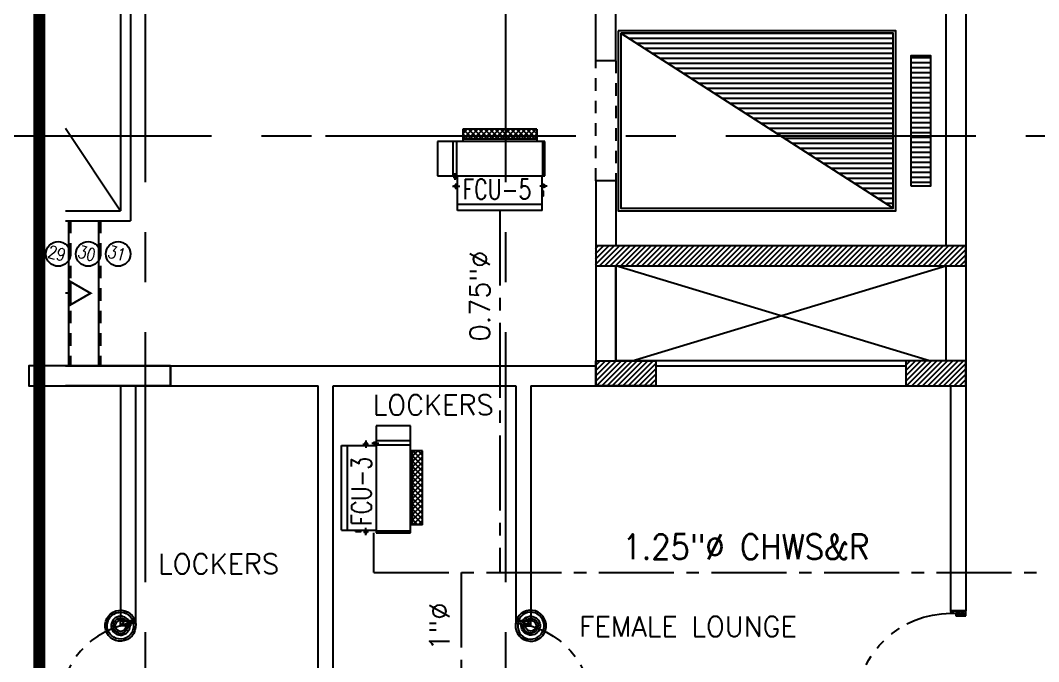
# Model space of a CAD drawing. Extents: x 417866029 to 417866302, y 43498045 to 43498122.
# Drawn here: x 417866034.15 to 417866044.33, y 43498067.71 to 43498074.12 of the extents above; entities that cross this region are included whole.
import ezdxf
from ezdxf.enums import TextEntityAlignment as Align

# ---------------------------------------------------------------- set-up
doc = ezdxf.new("R2010")
doc.units = 0
doc.header["$MEASUREMENT"] = 0
for name, pattern in [('CENTER2', [1.125, 0.75, -0.125, 0.125, -0.125]), ('CENTERX2', [4, 2.5, -0.5, 0.5, -0.5]), ('HIDDEN', [0.375, 0.25, -0.125]), ('HIDDEN2', [0.1875, 0.125, -0.0625])]:
    doc.linetypes.add(name, pattern=pattern)
doc.layers.get('0').update_dxf_attribs({"linetype": 'CONTINUOUS'})
for name, color, linetype in [('A_COUNTER', 11, 'CONTINUOUS'), ('AC-CH', 6, 'CENTER2'), ('AC-CHT', 2, 'CONTINUOUS'), ('AXES', 11, 'CENTERX2'), ('COL', 11, 'CONTINUOUS'), ('DOOR', 11, 'CONTINUOUS'), ('ELEV', 2, 'CONTINUOUS'), ('FCU', 6, 'CONTINUOUS'), ('HAT', 11, 'CONTINUOUS'), ('HIDDEN', 11, 'HIDDEN2'), ('LIFTS', 11, 'CONTINUOUS'), ('RM-NAME', 11, 'CONTINUOUS'), ('SHAFT', 11, 'CONTINUOUS'), ('STR', 11, 'CONTINUOUS'), ('TEXTN', 2, 'CONTINUOUS'), ('WALL', 11, 'CONTINUOUS')]:
    doc.layers.add(name, color=color, linetype=linetype)
doc.styles.add('KHRS2', font='ROMANS.shx', dxfattribs={"height": 200})
doc.styles.add('ROMANS', font='ROMANS.shx', dxfattribs={"width": 0.6})

# ---------------------------------------------------------------- blocks, each defined once
blk = doc.blocks.new('*X30')
at = {"color": 0}
for p, q in [((503898.8980285886, 131750), (506611.9327893695, 131750)), ((503976.7551405845, 131700), (506611.9327893695, 131700)), ((504054.6122525804, 131650), (506611.9327893695, 131650)), ((504132.4693645762, 131600), (506611.9327893695, 131600)), ((504210.3264765721, 131550), (506611.9327893695, 131550)), ((504288.183588568, 131500), (506611.9327893695, 131500)), ((504366.0407005639, 131450), (506611.9327893695, 131450)), ((504443.8978125597, 131400), (506611.9327893695, 131400)), ((504521.7549245557, 131350), (506611.9327893695, 131350)), ((504599.6120365515, 131300), (506611.9327893695, 131300)), ((504677.4691485474, 131250), (506611.9327893695, 131250)), ((504755.3262605433, 131200), (506611.9327893695, 131200)), ((504833.1833725392, 131150), (506611.9327893695, 131150)), ((504911.040484535, 131100), (506611.9327893695, 131100)), ((504988.8975965309, 131050), (506611.9327893695, 131050)), ((505066.7547085268, 131000), (506611.9327893695, 131000)), ((505144.6118205227, 130950), (506611.9327893695, 130950)), ((505222.4689325186, 130900), (506611.9327893695, 130900)), ((505300.3260445144, 130850), (506611.9327893695, 130850)), ((505378.1831565103, 130800), (506611.9327893695, 130800)), ((505456.0402685062, 130750), (506611.9327893695, 130750)), ((505533.8973805021, 130700), (506611.9327893695, 130700)), ((505611.7544924979, 130650), (506611.9327893695, 130650)), ((505689.6116044939, 130600), (506611.9327893695, 130600)), ((505767.4687164897, 130550), (506611.9327893695, 130550)), ((505845.3258284856, 130500), (506611.9327893695, 130500)), ((505923.1829404815, 130450), (506611.9327893695, 130450)), ((506001.0400524774, 130400), (506611.9327893695, 130400)), ((506078.8971644733, 130350), (506611.9327893695, 130350)), ((506156.7542764691, 130300), (506611.9327893695, 130300)), ((506234.611388465, 130250), (506611.9327893695, 130250)), ((506312.4685004609, 130200), (506611.9327893695, 130200)), ((506390.3256124568, 130150), (506611.9327893695, 130150)), ((506468.1827244526, 130100), (506611.9327893695, 130100)), ((506546.0398364485, 130050), (506611.9327893695, 130050))]:
    blk.add_line(p, q, dxfattribs=at)
blk = doc.blocks.new('*X29')
at = {"color": 0}
for p, q in [((140176.4757005259, 227700), (140376.4757005259, 227700)), ((140176.4757005259, 227650), (140376.4757005259, 227650)), ((140176.4757005259, 227600), (140376.4757005259, 227600)), ((140176.4757005259, 227550), (140376.4757005259, 227550)), ((140176.4757005259, 227500), (140376.4757005259, 227500)), ((140176.4757005259, 227450), (140376.4757005259, 227450)), ((140176.4757005259, 227400), (140376.4757005259, 227400)), ((140176.4757005259, 227350), (140376.4757005259, 227350)), ((140176.4757005259, 227300), (140376.4757005259, 227300)), ((140176.4757005259, 227250), (140376.4757005259, 227250)), ((140176.4757005259, 227200), (140376.4757005259, 227200)), ((140176.4757005259, 227150), (140376.4757005259, 227150)), ((140176.4757005259, 227100), (140376.4757005259, 227100)), ((140176.4757005259, 227050), (140376.4757005259, 227050)), ((140176.4757005259, 227000), (140376.4757005259, 227000)), ((140176.4757005259, 226950), (140376.4757005259, 226950)), ((140176.4757005259, 226900), (140376.4757005259, 226900)), ((140176.4757005259, 226850), (140376.4757005259, 226850)), ((140176.4757005259, 226800), (140376.4757005259, 226800)), ((140176.4757005259, 226750), (140376.4757005259, 226750)), ((140176.4757005259, 226700), (140376.4757005259, 226700)), ((140176.4757005259, 226650), (140376.4757005259, 226650)), ((140176.4757005259, 226600), (140376.4757005259, 226600)), ((140176.4757005259, 226550), (140376.4757005259, 226550)), ((140176.4757005259, 226500), (140376.4757005259, 226500)), ((140176.4757005259, 226450), (140376.4757005259, 226450))]:
    blk.add_line(p, q, dxfattribs=at)
blk = doc.blocks.new('DOOR90')
at = {"layer": 'DOOR', "color": 7, "linetype": 'ByBlock'}
for p, q in [((-150, 0), (0, 0)), ((-150, 0), (-150, -25)), ((0, -50), (-113.7099299924448, 0)), ((0, -50), (-40.1457343158545, 0)), ((0, -50), (0, 0)), ((-1000, -25), (-1050, -25)), ((-1050, -75), (-1050, -25)), ((-1050, -25), (-1050, -75)), ((-1000, -75), (-1050, -74.99999999947613)), ((-1000, -41.9999999999709), (-1020, -41.9999999999709)), ((-1020, -42), (-1020, -58)), ((-1000, -58), (-1020, -58)), ((-1000, -25), (-1000, -41.9999999999709)), ((-1000, -58), (-1000, -75)), ((-877.6424572214019, -17.79999999995925), (-967.6424572214019, -17.79999999995925)), ((-967.6424572214019, -25), (-967.6424572214019, -17.79999999995925)), ((-967.6424572214019, -75), (-967.6424572214019, -82.20000000004075)), ((-877.6424572214019, -82.20000000004075), (-967.6424572214019, -82.20000000004075)), ((-955.0424572214251, -8.799999999959255), (-890.2424572213786, -8.799999999959255)), ((-955.0424572214251, -17.79999999995925), (-955.0424572214251, -8.799999999959255)), ((-955.0424572214251, -17.79999999995925), (-890.2424572213786, -17.79999999995925)), ((-955.0424572214251, -82.20000000004075), (-890.2424572213786, -82.20000000004075)), ((-955.0424572214251, -82.20000000004075), (-955.0424572214251, -91.20000000004075)), ((-955.0424572214251, -91.20000000004075), (-890.2424572213786, -91.20000000004075)), ((-890.2424572213786, -17.79999999995925), (-890.2424572213786, -8.799999999959255)), ((-890.2424572213786, -82.20000000004075), (-890.2424572213786, -91.20000000004075)), ((-877.6424572214019, -25), (-877.6424572214019, -17.79999999995925)), ((-877.6424572214019, -75), (-877.6424572214019, -82.20000000004075)), ((-200, -25), (-150, -25)), ((-200, -42), (-200, -25)), ((-180, -42), (-200, -42)), ((-200, -58), (-180, -58)), ((-200, -75), (-200, -58)), ((-150, -75), (-200, -75)), ((-180, -58), (-180, -42)), ((-150, -25), (-100, -25)), ((-150, -75), (-150, -25)), ((-100, -25), (-100, -50)), ((0, -50), (-100, -36.64271395650576)), ((-100, -50), (0, -50)), ((-150, -875), (-100, -875)), ((-150, -900), (-150, -875)), ((-150, -900), (0, -900)), ((0, -900), (-150, -900)), ((0, -850), (-113.7099299924448, -900)), ((-100, -875), (-100, -850)), ((0, -850), (-100, -863.3572860434942)), ((-100, -850), (0, -850)), ((0, -850), (-40.1457343158545, -900)), ((0, -850), (0, -900))]:
    blk.add_line(p, q, dxfattribs=at)
at = {"layer": 'DOOR', "linetype": 'ByBlock'}
for p, q in [((-200, -25), (-1000, -25)), ((-200, -42), (-1000, -41.9999999999709)), ((-200, -58), (-1000, -58)), ((-1000, -75), (-200, -75))]:
    blk.add_line(p, q, dxfattribs=at)
at = {"layer": 'DOOR', "color": 7, "linetype": 'ByBlock'}
for centre in [(-922.6424572214019, 23.53094421501737), (-922.6424572214019, -123.5309442149592)]:
    blk.add_circle(centre, 32.39999999998526, dxfattribs=at)
for centre, radius, start, end in [((0, -50), 154.4019578127773, 161.1052885482714, 166.2857707768669), ((0, -50), 94.40195781277725, 148.0181880328085, 180), ((0, -50), 134.4019578127773, 158.159849394549, 169.2800236450682), ((0, -50), 114.4019578127773, 154.0838418822192, 167.37742587102), ((0, -50), 74.40195781277725, 137.7764264185456, 180), ((0, -50), 54.40195781277725, 113.2073828924446, 180), ((0, -50), 34.40195781277725, 90, 180), ((0, -50), 14.40195781277725, 90, 180), ((0, -850), 154.4019578127773, 193.7142292231331, 198.8947114517286), ((0, -850), 134.4019578127773, 190.7199763549318, 201.840150605451), ((0, -850), 94.40195781277725, 180, 211.9818119671915), ((0, -850), 74.40195781277725, 180, 222.2235735814543), ((0, -850), 54.40195781277725, 180, 246.7926171075554), ((0, -850), 34.40195781277725, 180, 270), ((0, -850), 14.40195781277725, 180, 270)]:
    blk.add_arc(centre, radius, start, end, dxfattribs=at)
at = {"layer": 'DOOR', "linetype": 'HIDDEN', "ltscale": 0.5}
blk.add_arc((-222.2222222220153, -49.99999999976717), 828.155208510499, 178.270116378131, 275.0030377036063, dxfattribs=at)
blk = doc.blocks.new('DOOR-10')
at = {"layer": 'DOOR', "color": 0, "linetype": 'ByBlock'}
for p, q in [((-25.69739139656303, 1099.999999999069), (-75.69739139656303, 1099.999999999069)), ((-75.69739139656303, 1099.999999999069), (-25.69739139656303, 1099.999999999069)), ((-75.69739139656303, 1049.999999999069), (-75.69739139603917, 1099.999999999098)), ((-58.69739139656303, 1049.999999999069), (-75.69739139656303, 1049.999999999069)), ((-42.69739139656303, 1069.999999999069), (-58.69739139656303, 1069.999999999069)), ((-58.69739139656303, 1049.999999999069), (-58.69739139656303, 1069.999999999069)), ((-42.69739139656303, 1049.999999999069), (-42.69739139656303, 1069.999999999069)), ((-25.69739139656303, 1049.999999999069), (-42.69739139656303, 1049.999999999069)), ((-25.69739139656303, 1049.999999999069), (-25.69739139656303, 1099.999999999069)), ((-82.89739139663288, 1005.042457220465), (-91.89739139663288, 1005.042457220465)), ((-91.89739139663288, 1005.042457220465), (-91.89739139663288, 940.2424572204764)), ((-82.89739139663288, 940.2424572204764), (-91.89739139663288, 940.2424572204764)), ((-75.69739139656303, 1017.642457220471), (-82.89739139663288, 1017.642457220471)), ((-82.89739139663288, 927.6424572204705), (-82.89739139663288, 1017.642457220471)), ((-82.89739139663288, 1005.042457220465), (-82.89739139663288, 940.2424572204764)), ((-75.69739139656303, 927.6424572204705), (-82.89739139663288, 927.6424572204705)), ((-25.69739139656303, 1017.642457220471), (-18.49739139649319, 1017.642457220471)), ((-25.69739139656303, 927.6424572204705), (-18.49739139649319, 927.6424572204705)), ((-18.49739139649319, 927.6424572204705), (-18.49739139649319, 1017.642457220471)), ((-18.49739139649319, 1005.042457220465), (-9.497391396493185, 1005.042457220465)), ((-18.49739139649319, 1005.042457220465), (-18.49739139649319, 940.2424572204764)), ((-18.49739139649319, 940.2424572204764), (-9.497391396493185, 940.2424572204764)), ((-9.497391396493185, 1005.042457220465), (-9.497391396493185, 940.2424572204764)), ((-1000.697391395341, 0), (-1000.697391395341, 150)), ((-1000.697391395341, 150), (-975.6973913953407, 150)), ((-1000.697391395341, 150), (-1000.697391395341, 0)), ((-975.6973913953407, 150), (-975.6973913953407, 100)), ((-75.69739139534067, 200), (-58.69739139534067, 200)), ((-75.69739139534067, 150), (-75.69739139534067, 200)), ((-75.69739139534067, 150), (-25.69739139534067, 150)), ((-58.69739139534067, 200), (-58.69739139534067, 180)), ((-58.69739139534067, 180), (-42.69739139534067, 180)), ((-42.69739139534067, 200), (-25.69739139534067, 200)), ((-42.69739139534067, 180), (-42.69739139534067, 200)), ((-25.69739139534067, 200), (-25.69739139534067, 150)), ((-0.6973913953406736, 150), (-25.69739139534067, 150)), ((-25.69739139534067, 150), (-25.69739139534067, 100)), ((-950.6973913953407, 0), (-1000.697391395341, 0)), ((-975.6973913953407, 100), (-950.6973913953407, 100)), ((-950.6973913953407, 100), (-950.6973913953407, 0)), ((-50.69739139534067, 100), (-50.69739139534067, 0)), ((-25.69739139534067, 100), (-50.69739139534067, 100)), ((-50.69739139534067, 0), (-0.6973913953406736, 0))]:
    blk.add_line(p, q, dxfattribs=at)
at = {"layer": 'DOOR', "linetype": 'ByBlock'}
for p, q in [((-75.69739139656303, 1049.999999999069), (-75.69739139534067, 200)), ((-58.69739139534067, 200), (-58.69739139656303, 1049.999999999069)), ((-42.69739139534067, 200), (-42.69739139656303, 1049.999999999069)), ((-25.69739139534067, 200), (-25.69739139656303, 1049.999999999069))]:
    blk.add_line(p, q, dxfattribs=at)
at = {"layer": 'DOOR', "color": 9, "linetype": 'ByBlock'}
for p, q in [((-950.6973913953407, 0), (-1000.697391395341, 113.7099299924448)), ((-50.69739139534067, 0), (-0.6973913953406736, 113.7099299924448)), ((-0.6973913953406736, 0), (-0.6973913953406736, 150)), ((-950.6973913953407, 0), (-1000.697391395341, 40.1457343158545)), ((-950.6973913953407, 0), (-964.0546774388058, 100)), ((-50.69739139534067, 0), (-37.34010535187554, 100)), ((-50.69739139534067, 0), (-0.6973913953406736, 40.1457343158545))]:
    blk.add_line(p, q, dxfattribs=at)
at = {"layer": 'DOOR', "color": 0, "linetype": 'ByBlock'}
for centre in [(-124.2283356115222, 972.6424572204705), (22.83355281845434, 972.6424572204705)]:
    blk.add_circle(centre, 32.39999999998526, dxfattribs=at)
at = {"layer": 'DOOR', "linetype": 'HIDDEN', "ltscale": 0.5}
blk.add_arc((-23.39897476031911, 149.138342134087), 952.2988064575108, 93.14815770431052, 179.9481576940245, dxfattribs=at)
at = {"layer": 'DOOR', "color": 9, "linetype": 'ByBlock'}
for centre, radius, start, end in [((-950.6973913953407, 0), 154.4019578127773, 103.7142292212167, 108.8947114515936), ((-950.6973913953407, 0), 134.4019578127773, 100.7199763555959, 111.8401506085482), ((-50.69739139534067, 0), 134.4019578127773, 68.15984939145177, 79.28002364440412), ((-50.69739139534067, 0), 114.4019578127773, 64.0838418833441, 77.3774258719247), ((-50.69739139534067, 0), 154.4019578127773, 71.10528854840643, 76.28577077878333), ((-950.6973913953407, 0), 94.40195781277725, 90, 121.981811965689), ((-950.6973913953407, 0), 74.40195781277725, 90, 132.2235735847074), ((-950.6973913953407, 0), 54.40195781277725, 90, 156.7926171089788), ((-950.6973913953407, 0), 34.40195781277725, 90, 180), ((-950.6973913953407, 0), 14.40195781277725, 90, 180), ((-50.69739139534067, 0), 94.40195781277725, 58.01818803431096, 90), ((-50.69739139534067, 0), 74.40195781277725, 47.7764264152926, 90), ((-50.69739139534067, 0), 54.40195781277725, 23.20738289102122, 90), ((-50.69739139534067, 0), 34.40195781277725, 0, 90), ((-50.69739139534067, 0), 14.40195781277725, 0, 90)]:
    blk.add_arc(centre, radius, start, end, dxfattribs=at)
blk = doc.blocks.new('RM1')
at = {"layer": 'RM-NAME', "style": 'ROMANS'}
for tag, p in [('ROOMNAME1', (0, 323.8095238059759)), ('ROOMNAME2', (0, 0))]:
    blk.add_attdef(tag, text='', height=200, dxfattribs=at).set_placement(p, align=Align.MIDDLE)
blk = doc.blocks.new('*X62')
at = {"color": 0}
for p, q in [((197838.5567844536, 138812.8182249065), (198025.4725333587, 138999.7339738117)), ((197838.5567844536, 138865.8512334955), (197972.4395247698, 138999.7339738117)), ((197838.5567844536, 138918.8842420845), (197919.4065161808, 138999.7339738117)), ((197838.5567844536, 138971.9172506735), (197866.3735075918, 138999.7339738117)), ((197878.5055419477, 138799.7339738117), (198078.5055419477, 138999.7339738117)), ((197931.5385505367, 138799.7339738117), (198131.5385505367, 138999.7339738117)), ((197984.5715591257, 138799.7339738117), (198184.5715591257, 138999.7339738117)), ((198037.6045677147, 138799.7339738117), (198237.6045677147, 138999.7339738117)), ((198090.6375763037, 138799.7339738117), (198290.6375763037, 138999.7339738117)), ((198143.6705848927, 138799.7339738117), (198343.6705848927, 138999.7339738117)), ((198196.7035934817, 138799.7339738117), (198396.7035934817, 138999.7339738117)), ((198249.7366020707, 138799.7339738117), (198449.7366020707, 138999.7339738117)), ((198302.7696106597, 138799.7339738117), (198502.7696106597, 138999.7339738117)), ((198355.8026192487, 138799.7339738117), (198555.8026192487, 138999.7339738117)), ((198408.8356278376, 138799.7339738117), (198608.8356278376, 138999.7339738117)), ((198461.8686364266, 138799.7339738117), (198661.8686364266, 138999.7339738117)), ((198514.9016450156, 138799.7339738117), (198714.9016450156, 138999.7339738117)), ((198567.9346536046, 138799.7339738117), (198767.9346536046, 138999.7339738117)), ((198620.9676621936, 138799.7339738117), (198820.9676621936, 138999.7339738117)), ((198674.0006707826, 138799.7339738117), (198874.0006707826, 138999.7339738117)), ((198727.0336793716, 138799.7339738117), (198927.0336793716, 138999.7339738117)), ((198780.0666879606, 138799.7339738117), (198980.0666879606, 138999.7339738117)), ((198833.0996965496, 138799.7339738117), (199033.0996965496, 138999.7339738117)), ((198886.1327051386, 138799.7339738117), (199086.1327051386, 138999.7339738117)), ((198939.1657137275, 138799.7339738117), (199139.1657137276, 138999.7339738117)), ((198992.1987223165, 138799.7339738117), (199192.1987223165, 138999.7339738117)), ((199045.2317309055, 138799.7339738117), (199245.2317309055, 138999.7339738117)), ((199098.2647394945, 138799.7339738117), (199298.2647394945, 138999.7339738117)), ((199151.2977480835, 138799.7339738117), (199351.2977480835, 138999.7339738117)), ((199204.3307566725, 138799.7339738117), (199404.3307566725, 138999.7339738117)), ((199257.3637652615, 138799.7339738117), (199457.3637652615, 138999.7339738117)), ((199310.3967738505, 138799.7339738117), (199510.3967738505, 138999.7339738117)), ((199363.4297824395, 138799.7339738117), (199563.4297824395, 138999.7339738117)), ((199416.4627910285, 138799.7339738117), (199616.4627910285, 138999.7339738117)), ((199469.4957996175, 138799.7339738117), (199669.4957996175, 138999.7339738117)), ((199522.5288082064, 138799.7339738117), (199722.5288082064, 138999.7339738117)), ((199575.5618167954, 138799.7339738117), (199775.5618167954, 138999.7339738117)), ((199628.5948253844, 138799.7339738117), (199828.5948253844, 138999.7339738117)), ((199681.6278339734, 138799.7339738117), (199881.6278339734, 138999.7339738117)), ((199734.6608425624, 138799.7339738117), (199934.6608425624, 138999.7339738117)), ((199787.6938511514, 138799.7339738117), (199987.6938511514, 138999.7339738117)), ((199840.7268597404, 138799.7339738117), (200040.7268597404, 138999.7339738117)), ((199893.7598683294, 138799.7339738117), (200093.7598683294, 138999.7339738117)), ((199946.7928769184, 138799.7339738117), (200146.7928769184, 138999.7339738117)), ((199999.8258855074, 138799.7339738117), (200199.8258855074, 138999.7339738117)), ((200052.8588940963, 138799.7339738117), (200252.8588940964, 138999.7339738117)), ((200105.8919026853, 138799.7339738117), (200305.8919026853, 138999.7339738117)), ((200158.9249112743, 138799.7339738117), (200358.9249112743, 138999.7339738117)), ((200211.9579198633, 138799.7339738117), (200411.9579198633, 138999.7339738117)), ((200264.9909284523, 138799.7339738117), (200464.9909284523, 138999.7339738117)), ((200318.0239370413, 138799.7339738117), (200518.0239370413, 138999.7339738117)), ((200371.0569456303, 138799.7339738117), (200571.0569456303, 138999.7339738117)), ((200424.0899542193, 138799.7339738117), (200624.0899542193, 138999.7339738117)), ((200477.1229628083, 138799.7339738117), (200677.1229628083, 138999.7339738117)), ((200530.1559713973, 138799.7339738117), (200730.1559713973, 138999.7339738117)), ((200583.1889799863, 138799.7339738117), (200783.1889799863, 138999.7339738117)), ((200636.2219885752, 138799.7339738117), (200836.2219885753, 138999.7339738117)), ((200689.2549971642, 138799.7339738117), (200889.2549971642, 138999.7339738117)), ((200742.2880057532, 138799.7339738117), (200942.2880057532, 138999.7339738117)), ((200795.3210143422, 138799.7339738117), (200995.3210143422, 138999.7339738117)), ((200848.3540229312, 138799.7339738117), (201048.3540229312, 138999.7339738117)), ((200901.3870315202, 138799.7339738117), (201101.3870315202, 138999.7339738117)), ((200954.4200401092, 138799.7339738117), (201154.4200401092, 138999.7339738117)), ((201007.4530486982, 138799.7339738117), (201207.4530486982, 138999.7339738117)), ((201060.4860572872, 138799.7339738117), (201260.4860572872, 138999.7339738117)), ((201113.5190658762, 138799.7339738117), (201313.5190658762, 138999.7339738117)), ((201166.5520744651, 138799.7339738117), (201366.5520744652, 138999.7339738117)), ((201219.5850830541, 138799.7339738117), (201419.5850830542, 138999.7339738117)), ((201272.6180916431, 138799.7339738117), (201472.6180916431, 138999.7339738117)), ((201325.6511002321, 138799.7339738117), (201525.6511002321, 138999.7339738117)), ((201378.6841088211, 138799.7339738117), (201538.5557043094, 138959.6055692999)), ((201431.7171174101, 138799.7339738117), (201538.5557043094, 138906.5725607109)), ((201484.7501259991, 138799.7339738117), (201538.5557043094, 138853.5395521219))]:
    blk.add_line(p, q, dxfattribs=at)
blk = doc.blocks.new('*X36')
at = {"color": 0}
for p, q in [((16890.47746209932, -2466.570672882412), (16943.4517006644, -2413.596434317336)), ((16890.47746209932, -2519.603681471403), (16990.47746209933, -2419.603681471401)), ((16990.47746209933, -2512.466117304769), (16891.6077791119, -2413.596434317336)), ((16990.47746209933, -2459.433108715778), (16944.64078770089, -2413.596434317336)), ((16990.47746209933, -2565.49912589376), (16890.47746209932, -2465.499125893757)), ((16890.47746209932, -2572.636690060394), (16990.47746209933, -2472.636690060392)), ((16990.47746209933, -2618.532134482751), (16890.47746209932, -2518.532134482748)), ((16890.47746209932, -2625.669698649385), (16990.47746209933, -2525.669698649383)), ((16990.47746209933, -2671.565143071742), (16890.47746209932, -2571.565143071739)), ((16890.47746209932, -2678.702707238376), (16990.47746209933, -2578.702707238374)), ((16990.47746209933, -2724.598151660733), (16890.47746209932, -2624.59815166073)), ((16890.47746209932, -2731.735715827367), (16990.47746209933, -2631.735715827365)), ((16990.47746209933, -2777.631160249724), (16890.47746209932, -2677.631160249721)), ((16890.47746209932, -2784.768724416358), (16990.47746209933, -2684.768724416357)), ((16990.47746209933, -2830.664168838715), (16890.47746209932, -2730.664168838713)), ((16890.47746209932, -2837.801733005349), (16990.47746209933, -2737.801733005348)), ((16990.47746209933, -2883.697177427706), (16890.47746209932, -2783.697177427704)), ((16890.47746209932, -2890.83474159434), (16990.47746209933, -2790.834741594339)), ((16990.47746209933, -2936.730186016697), (16890.47746209932, -2836.730186016694)), ((16890.47746209932, -2943.867750183331), (16990.47746209933, -2843.86775018333)), ((16990.47746209933, -2989.763194605689), (16890.47746209932, -2889.763194605686)), ((16890.47746209932, -2996.900758772323), (16990.47746209933, -2896.900758772321)), ((16990.47746209933, -3042.796203194679), (16890.47746209932, -2942.796203194677)), ((16890.47746209932, -3049.933767361314), (16990.47746209933, -2949.933767361312)), ((16990.47746209933, -3095.82921178367), (16890.47746209932, -2995.829211783668)), ((16890.47746209932, -3102.966775950305), (16990.47746209933, -3002.966775950303)), ((16990.47746209933, -3148.862220372662), (16890.47746209932, -3048.862220372659)), ((16943.52866745501, -3154.946434317336), (16890.47746209932, -3101.89522896165)), ((16891.53081232129, -3154.946434317336), (16990.47746209933, -3055.999784539294)), ((16944.56382091028, -3154.946434317336), (16990.47746209933, -3109.032793128285))]:
    blk.add_line(p, q, dxfattribs=at)
blk = doc.blocks.new('WHE06')
at = {"color": 3}
for p, q in [((688.9750000238419, 621.5), (346.0749999880791, 621.5)), ((346.0749999880791, 621.5), (346.0749999880791, 469.1000000014901)), ((688.9750000238419, 469.1000000014901), (688.9750000238419, 621.5)), ((60.32499998807907, -422.25), (60.32499998807907, 422.25)), ((212.2971614003181, 437.25), (269.0589052438736, 437.25)), ((232.1000000238419, 452.25), (232.1000000238419, 422.25)), ((232.1000000238419, 452.25), (252.1000000238419, 452.25)), ((242.1000000238419, 472.1842434704304), (242.1000000238419, 399.4801759719849)), ((252.1000000238419, 452.25), (252.1000000238419, 422.25)), ((304.9940044879913, 447.6499999985099), (373.2827185988426, 447.6499999985099)), ((321.0749999880791, 457.6499999985099), (321.0749999880791, 437.6499999985099)), ((321.0749999880791, 457.6499999985099), (346.0749999880791, 457.6499999985099)), ((321.0749999880791, 437.6499999985099), (346.0749999880791, 437.6499999985099)), ((346.0749999880791, 430.4178223386407), (688.9750000238419, 430.4178223386407)), ((811.1999999880791, 370.6749999970198), (688.9750000238419, 370.6749999970198)), ((711.1999999880791, -370.6749999970198), (711.1999999880791, 370.6749999970198)), ((811.1999999880791, -370.6749999970198), (811.1999999880791, 370.6749999970198)), ((242.1000000238419, -472.1842434704304), (242.1000000238419, -399.4801759719849)), ((811.1999999880791, -370.6749999970198), (688.9750000238419, -370.6749999970198)), ((141.6357128024101, -437.25), (141.6357128024101, -422.25)), ((141.6357128024101, -437.25), (196.5700032711029, -437.25)), ((196.5700032711029, -437.25), (196.5700032711029, -422.25)), ((221.3790392279625, -437.25), (269.0589052438736, -437.25)), ((232.1000000238419, -452.25), (232.1000000238419, -422.25)), ((232.1000000238419, -452.25), (252.1000000238419, -452.25)), ((252.1000000238419, -452.25), (252.1000000238419, -422.25)), ((346.0749999880791, -430.4178223386407), (688.9750000238419, -430.4178223386407))]:
    blk.add_line(p, q, dxfattribs=at)
at = {"color": 6}
for p, q in [((0, -422.25), (0, 422.25)), ((0, 422.25), (346.0749999880791, 422.25)), ((346.0749999880791, 469.1000000014901), (346.0749999880791, -450.8250000029802)), ((688.9750000238419, 469.1000000014901), (346.0749999880791, 469.1000000014901)), ((688.9750000238419, -450.8250000029802), (688.9750000238419, 469.1000000014901)), ((0, -422.25), (346.0749999880791, -422.25)), ((346.0749999880791, -450.8250000029802), (688.9750000238419, -450.8250000029802))]:
    blk.add_line(p, q, dxfattribs=at)
at = {"color": 11}
blk.add_blockref('*X36', (-16179.27746212482, 2784.271434314549), dxfattribs=at)

msp = doc.modelspace()

# ---------------------------------------------------------------- hatches: boundary and pattern name
at = {"layer": 'HAT'}
h = msp.add_hatch(dxfattribs=at)
h.set_pattern_fill('ANSI31', color=256, scale=0.3, style=0)
h.set_pattern_definition([(45, (417865762.5072819, 43498027.57970536), (-0.02651650429449553, 0.02651650429449554), [])])
h.paths.add_polyline_path([(417866040.5034652, 43498070.47071069), (417866040.5034652, 43498070.72071069), (417866039.9034653, 43498070.72071069), (417866039.9034653, 43498070.47071069)])
h = msp.add_hatch(dxfattribs=at)
h.set_pattern_fill('ANSI31', color=256, scale=0.3, style=0)
h.set_pattern_definition([(45, (417865765.6072808, 43498027.57970536), (-0.02651650429449553, 0.02651650429449554), [])])
h.paths.add_polyline_path([(417866043.6034642, 43498070.72071069), (417866043.0034642, 43498070.72071069), (417866043.0034642, 43498070.47071069), (417866043.6034642, 43498070.47071069)])

# ---------------------------------------------------------------- linework, layer by layer
at = {"layer": 'A_COUNTER'}
msp.add_line((417866039.2534642, 43498068.12071069), (417866039.1034642, 43498068.12071069), dxfattribs=at)
at = {"layer": 'AC-CH'}
for p, q in [((417866038.9452145, 43498072.22422035), (417866038.9452145, 43498068.60363912)), ((417866037.6856247, 43498068.60363912), (417866037.6856247, 43498068.9984538)), ((417866037.6856247, 43498068.60363912), (417866045.6853272, 43498068.60363912)), ((417866038.5577754, 43498068.60363912), (417866038.5577754, 43498064.67386539))]:
    msp.add_line(p, q, dxfattribs=at)
at = {"layer": 'AXES'}
for p, q in [((417866035.4034642, 43498044.50641705), (417866035.4034642, 43498121.77705345)), ((417866035.4034642, 43498044.50641705), (417866035.4034642, 43498121.77705345)), ((417866039.0034642, 43498044.50641705), (417866039.0034642, 43498121.77705345)), ((417866039.0034642, 43498044.50641705), (417866039.0034642, 43498121.77705345)), ((417866029.5625525, 43498072.97071069), (417866037.2034642, 43498072.97071069)), ((417866037.2034642, 43498072.97071069), (417866053.4034642, 43498072.97071069))]:
    msp.add_line(p, q, dxfattribs=at)
at = {"layer": 'COL'}
for points in [[(417866039.9034653, 43498071.87071069), (417866039.9034653, 43498071.67071069), (417866043.6034642, 43498071.67071069), (417866043.6034642, 43498071.87071069)], [(417866035.6534642, 43498070.67071069), (417866034.2362839, 43498070.67100453), (417866034.2362839, 43498070.47100454), (417866035.6534642, 43498070.47071069)]]:
    msp.add_lwpolyline(points, close=True, dxfattribs=at)
at = {"layer": 'COL', "color": 2}
for points in [[(417866039.9034653, 43498070.72071069), (417866040.5034652, 43498070.72071069), (417866040.5034652, 43498070.47071069), (417866039.9034653, 43498070.47071069)], [(417866043.6034642, 43498070.72071069), (417866043.0034642, 43498070.72071069), (417866043.0034642, 43498070.47071069), (417866043.6034642, 43498070.47071069)]]:
    msp.add_lwpolyline(points, close=True, dxfattribs=at)
at = {"layer": 'ELEV', "linetype": 'CENTER2', "const_width": 0.12}
msp.add_lwpolyline([(417866034.3413261, 43498049.99444725), (417866034.3413261, 43498113.83270772)], dxfattribs=at)
at = {"layer": 'HIDDEN'}
for p, q in [((417866039.9034653, 43498072.52071069), (417866039.9034653, 43498073.72071069)), ((417866040.1034653, 43498073.72071069), (417866040.1034653, 43498072.52071069))]:
    msp.add_line(p, q, dxfattribs=at)
at = {"layer": 'LIFTS'}
msp.add_line((417866040.1534653, 43498073.99571069), (417866042.8784642, 43498072.24571069), dxfattribs=at)
for points in [[(417866040.1284652, 43498074.02071069), (417866040.1284652, 43498072.22071069), (417866042.9034642, 43498072.22071069), (417866042.9034642, 43498074.02071069)], [(417866040.1534653, 43498073.99571069), (417866040.1534653, 43498072.24571069), (417866042.8784642, 43498072.24571069), (417866042.8784642, 43498073.99571069)], [(417866043.0534642, 43498072.47071069), (417866043.2534642, 43498072.47071069), (417866043.2534642, 43498073.77071069), (417866043.0534642, 43498073.77071069)]]:
    msp.add_lwpolyline(points, close=True, dxfattribs=at)
at = {"layer": 'SHAFT'}
for p, q in [((417866034.6027731, 43498073.04674739), (417866035.1534642, 43498072.22071069)), ((417866043.2384642, 43498070.72071069), (417866040.1034653, 43498071.67071069)), ((417866040.2684652, 43498070.72071069), (417866043.4034642, 43498071.67071069))]:
    msp.add_line(p, q, dxfattribs=at)
at = {"layer": 'STR'}
for p, q in [((417866035.2534642, 43498076.22071069), (417866035.2534642, 43498072.12071069)), ((417866035.1534642, 43498076.12071069), (417866035.1534642, 43498072.22071069)), ((417866034.6027731, 43498072.22071069), (417866035.1534642, 43498072.22071069)), ((417866034.6027731, 43498072.12071069), (417866035.2534642, 43498072.12071069)), ((417866034.6334642, 43498072.12071069), (417866034.6334642, 43498070.67071069)), ((417866034.9334642, 43498072.12071069), (417866034.9334642, 43498070.67071069)), ((417866034.6534642, 43498071.39571069), (417866034.6027731, 43498071.39571068))]:
    msp.add_line(p, q, dxfattribs=at)
at = {"layer": 'STR', "linetype": 'HIDDEN2'}
for p, q in [((417866034.6534642, 43498072.12071069), (417866034.6534642, 43498070.67071069)), ((417866034.9534642, 43498072.12071069), (417866034.9534642, 43498070.67071069))]:
    msp.add_line(p, q, dxfattribs=at)
at = {"layer": 'STR', "const_width": 0.02151219134471617}
msp.add_lwpolyline([(417866034.6534642, 43498071.51118074), (417866034.6534642, 43498071.28024064), (417866034.8534642, 43498071.39571069)], close=True, dxfattribs=at)
at = {"layer": 'STR', "color": 11}
for centre in [(417866034.5296099, 43498071.78874181), (417866034.8296099, 43498071.78874181), (417866035.1296099, 43498071.78874181)]:
    msp.add_circle(centre, 0.1232261724938431, dxfattribs=at)
at = {"layer": 'WALL'}
for p, q in [((417866043.4034642, 43498076.87071069), (417866043.4034642, 43498071.87071069)), ((417866043.6034642, 43498076.87071069), (417866043.6034642, 43498072.53571069)), ((417866039.9034653, 43498073.72071069), (417866039.9034653, 43498075.02071069)), ((417866040.1034653, 43498073.72071069), (417866040.1034653, 43498075.02071069)), ((417866040.1034653, 43498073.72071069), (417866039.9034653, 43498073.72071069)), ((417866043.6034642, 43498073.1107107), (417866043.6034642, 43498068.22071069)), ((417866039.9034653, 43498072.52071069), (417866039.9034653, 43498071.87071069)), ((417866040.1034653, 43498072.52071069), (417866039.9034653, 43498072.52071069)), ((417866040.1034653, 43498072.52071069), (417866040.1034653, 43498071.87071069)), ((417866043.6034642, 43498072.38571069), (417866043.6034642, 43498071.87071069)), ((417866039.9034653, 43498072.37071069), (417866039.9034653, 43498071.87071069)), ((417866039.9034653, 43498071.67071069), (417866039.9034653, 43498070.47071069)), ((417866039.9034653, 43498071.67071069), (417866039.9034653, 43498070.47071069)), ((417866040.1034653, 43498071.67071069), (417866040.1034653, 43498070.72071069)), ((417866043.4034642, 43498071.67071069), (417866043.4034642, 43498070.72071069)), ((417866043.6034642, 43498071.67071069), (417866043.6034642, 43498070.47071069)), ((417866035.6534642, 43498070.67071069), (417866039.9034653, 43498070.67071069)), ((417866040.5034653, 43498070.67071069), (417866043.0034642, 43498070.67071069)), ((417866034.6027731, 43498070.47071069), (417866037.1284642, 43498070.47071069)), ((417866035.1534642, 43498070.47071069), (417866035.1534642, 43498068.12071069)), ((417866035.3034642, 43498070.47071069), (417866035.3034642, 43498068.12071069)), ((417866037.1284642, 43498067.07071069), (417866037.1284642, 43498070.47071069)), ((417866037.2784642, 43498067.07071069), (417866037.2784642, 43498070.47071069)), ((417866037.2784642, 43498070.47071069), (417866039.1034642, 43498070.47071069)), ((417866039.1034642, 43498070.47071069), (417866039.1034642, 43498068.12071069)), ((417866039.2534642, 43498070.47071069), (417866039.2534642, 43498068.12071069)), ((417866039.2534642, 43498070.47071069), (417866043.4534642, 43498070.47071069)), ((417866039.9034653, 43498070.47071069), (417866039.9049979, 43498070.47071069)), ((417866043.4534642, 43498068.22071069), (417866043.4534642, 43498070.47071069)), ((417866043.6034642, 43498068.22071069), (417866043.4534642, 43498068.22071069)), ((417866035.1534642, 43498068.12071069), (417866035.3034642, 43498068.12071069))]:
    msp.add_line(p, q, dxfattribs=at)
at = {"layer": 'WALL', "linetype": 'ByBlock', "ltscale": 0.3}
for points in [[(417866039.9034653, 43498071.67071069), (417866043.6034642, 43498071.67071069), (417866043.6034642, 43498071.87071069), (417866039.9034653, 43498071.87071069)], [(417866040.1034653, 43498071.67071069), (417866043.4034642, 43498071.67071069), (417866043.4034642, 43498070.72071069), (417866040.1034653, 43498070.72071069)]]:
    msp.add_lwpolyline(points, close=True, dxfattribs=at)
msp.add_lwpolyline([(417866034.6027731, 43498070.67071069), (417866035.6534642, 43498070.67071069), (417866035.6534642, 43498070.47071069), (417866034.6027731, 43498070.47071069)], dxfattribs=at)

# ---------------------------------------------------------------- block references
at = {"layer": 'DOOR', "color": 0, "linetype": 'ByBlock', "yscale": 0.001000002026557922, "zscale": 0.001, "rotation": 180}
for p, xscale in [((417866035.1534642, 43498067.22071069), 0.0009999871253967285), ((417866039.2534642, 43498067.22071069), -0.0009999871253967285)]:
    msp.add_blockref('DOOR90', p, dxfattribs=dict(at, xscale=xscale))
at = {"layer": 'DOOR', "color": 0, "linetype": 'ByBlock', "ltscale": 0.3, "xscale": -0.001000002026557922, "yscale": 0.001000002026557922, "zscale": 0.001, "rotation": 90}
msp.add_blockref('DOOR-10', (417866043.6034642, 43498067.2200133), dxfattribs=at)
at = {"layer": 'FCU', "linetype": 'ByBlock', "xscale": 0.001000002026557922, "yscale": 0.001000002026557922, "zscale": 0.001, "rotation": 90}
msp.add_blockref('WHE06', (417866038.9445339, 43498072.2242978), dxfattribs=at)
at = {"layer": 'FCU', "linetype": 'ByBlock', "xscale": 0.0009999871253967285, "yscale": 0.001000002026557922, "zscale": 0.001}
msp.add_blockref('WHE06', (417866037.3618547, 43498069.44927971), dxfattribs=at)
at = {"layer": 'HAT', "xscale": 0.0009999871253967285, "yscale": 0.001000002026557922, "zscale": 0.001}
msp.add_blockref('*X62', (417865842.0649084, 43497932.87097672), dxfattribs=at)
at = {"layer": 'LIFTS', "color": 11, "xscale": 0.0009999871253967285, "yscale": 0.001000002026557922, "zscale": 0.001}
for name, p in [('*X30', (417865536.2665314, 43497942.24571069)), ('*X29', (417865902.8769885, 43497846.0545636))]:
    msp.add_blockref(name, p, dxfattribs=at)
at = {"layer": 'RM-NAME'}
ref = msp.add_blockref('RM1', (417866038.2782378, 43498070.27839819), dxfattribs=dict(at, xscale=0.0009999871253967285, yscale=0.001000002026557922, zscale=0.001))
ref.add_attrib('ROOMNAME2', 'LOCKERS', dxfattribs={"height": 0.2, "style": 'ROMANS'}).set_placement((417866038.2782378, 43498070.27839819), align=Align.MIDDLE)
ref = msp.add_blockref('RM1', (417866036.1334028, 43498068.68829416), dxfattribs=dict(at, xscale=0.0009999871253967285, yscale=0.001000002026557922, zscale=0.001))
ref.add_attrib('ROOMNAME2', 'LOCKERS', dxfattribs={"height": 0.2, "style": 'ROMANS'}).set_placement((417866036.1334028, 43498068.68829416), align=Align.MIDDLE)
ref = msp.add_blockref('RM1', (417866040.825006, 43498068.06369692), dxfattribs=dict(at, xscale=0.0009999871253967285, yscale=0.001000002026557922, zscale=0.001))
ref.add_attrib('ROOMNAME2', 'FEMALE LOUNGE', dxfattribs={"height": 0.2, "style": 'ROMANS'}).set_placement((417866040.825006, 43498068.06369692), align=Align.MIDDLE)

# ---------------------------------------------------------------- texts
at = {"layer": 'AC-CHT', "style": 'KHRS2', "width": 1.000014901353043}
for s, p in [('0.75"%%C', (417866038.745217, 43498071.36718086)), ('1"%%C', (417866038.3407842, 43498068.06222347))]:
    msp.add_text(s, height=0.1999974250793457, rotation=90, dxfattribs=at).set_placement(p, align=Align.MIDDLE)
at = {"layer": 'AC-CHT', "style": 'KHRS2', "width": 0.9}
msp.add_text('1.25"%%C CHWS&R', height=0.25, dxfattribs=at).set_placement((417866041.4036546, 43498068.85981262), align=Align.MIDDLE)
at = {"layer": 'STR', "color": 9, "style": 'ROMANS', "width": 0.8}
for s, p in [('29', (417866034.5167031, 43498071.79518068)), ('30', (417866034.8167031, 43498071.79518068)), ('31', (417866035.1167031, 43498071.79518068))]:
    msp.add_text(s, height=0.125, rotation=344.9999998799442, dxfattribs=at).set_placement(p, align=Align.MIDDLE)
at = {"layer": 'TEXTN', "style": 'ROMANS', "width": 0.75}
msp.add_text('FCU-5', height=0.2, dxfattribs=at).set_placement((417866038.5719195, 43498072.33559082))
msp.add_text('FCU-3', height=0.2, rotation=90, dxfattribs=at).set_placement((417866037.6621963, 43498069.06999022))

doc.saveas('drawing.dxf')
